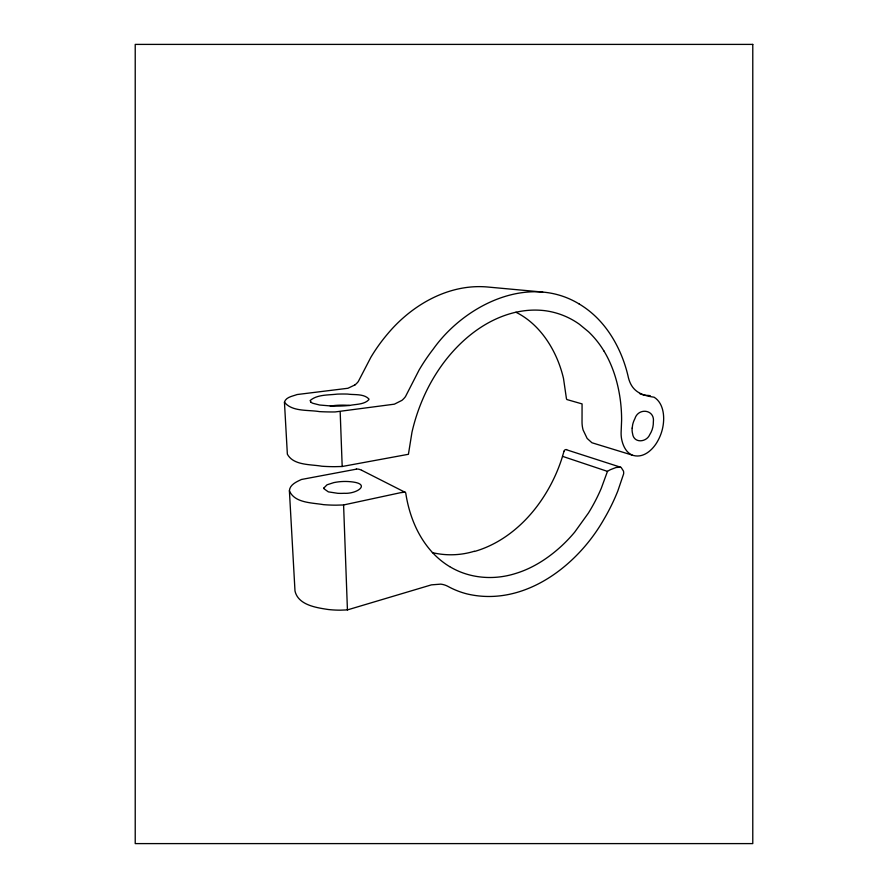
<?xml version="1.0" encoding="UTF-8"?>
<svg xmlns="http://www.w3.org/2000/svg" width="888" height="888" viewBox="0 0 888 888"><rect width="100%" height="100%" fill="white"/><g stroke="black" fill="none" stroke-linecap="round" stroke-linejoin="round"><path stroke-width="1.33" d="M579.098 303.929A92.852 92.852 0 0 1 597.646 318.526C608.114 329.171 616.017 342.146 621.655 355.921A136.153 136.153 0 0 1 627.894 375.413C630.824 390.254 639.338 395.116 654.09 397.202C661.838 401.987 664.024 411.954 663.625 420.468A46.065 46.065 0 0 1 657.897 440.703C653.335 449.273 644.044 458.252 633.544 455.511L591.919 442.746L587.135 438.417L583.094 429.959A29.759 29.759 0 0 1 582.029 421.789L582.073 403.907L566.877 399.545A3.308 3.308 0 0 1 566.322 397.846L563.514 378.521A119.17 119.17 0 0 0 557.409 359.596C549.15 339.971 535.298 321.822 515.906 312.221C486.147 319.003 461.094 339.272 443.179 363.403A177.922 177.922 0 0 0 422.688 399.311A191.653 191.653 0 0 0 411.965 432.278L408.425 454.29L342.18 466.5L334.687 466.677A181.085 181.085 0 0 1 321.845 466.222C310.622 464.224 293.473 465.601 287.357 454.168L284.449 402.209C285.825 397.014 292.774 396.203 297.114 394.538L347.93 388.267L354.989 384.893M563.969 451.415L561.782 458.719A163.192 163.192 0 0 1 540.681 501.276C524.675 524.386 501.776 543.667 474.425 551.492M620.39 467.177L616.006 467.521L610.422 469.674A28.66 28.66 0 0 0 607.47 471.373L601.298 488.256A183.239 183.239 0 0 1 588.411 513.064L574.736 532.079A148.918 148.918 0 0 1 562.137 545.443C548.884 557.764 533.344 568.043 515.939 573.382A86.258 86.258 0 0 1 494.76 577.366C479.098 578.299 463.07 574.791 449.65 566.566M356.366 469.164L301.465 479.476C296.625 481.751 289.766 484.637 289.399 490.798L294.994 590.986C298.157 605.039 316.128 607.636 328.116 609.49A107.204 107.204 0 0 0 340.326 610.167L347.43 609.901L431.424 584.859L440.781 584.138A20.513 20.513 0 0 1 447.041 585.936L448.029 586.435A81.785 81.785 0 0 0 466.733 593.85C523.243 607.414 577.045 566.444 603.785 519.513A205.339 205.339 0 0 0 617.837 490.931L623.62 473.892A9.402 9.402 0 0 0 623.487 471.106L621.112 467.388L566.833 449.883M401.776 492.429L343.589 504.961L336.197 505.161A153.58 153.58 0 0 1 323.521 504.65C312.188 502.675 294.583 503.152 289.399 490.798M330.269 406.016L335.242 405.439A86.114 86.114 0 0 1 347.83 405.305L349.539 405.45M284.449 402.209C292.074 411.932 308.225 409.69 319.447 411.61A238.65 238.65 0 0 0 335.131 411.943L394.372 404.173L401.898 400.377A21.956 21.956 0 0 0 405.461 396.625L419.147 369.919A197.258 197.258 0 0 1 433.255 349.084C464.502 305.128 528.482 273.238 579.087 303.929M542.69 292.063L487.545 287.002C448.817 283.516 411.732 304.939 387.545 333.999A173.016 173.016 0 0 0 370.862 357.298L358.308 381.518A19.514 19.514 0 0 1 354.989 384.893M562.526 456.343L607.481 471.384M632.134 455.078C625.885 452.325 622.843 445.388 621.611 439.049A32.234 32.234 0 0 1 621.112 432.534L621.611 420.246A152.581 152.581 0 0 0 620.268 399.622C617.937 382.573 612.831 365.734 603.918 350.938M361.66 470.252L405.095 492.296A1.243 1.243 0 0 1 405.772 493.195C409.068 514.829 417.449 536.23 432.423 552.48A79.132 79.132 0 0 0 449.628 566.6M310.955 402.164L310.123 400.566C317.205 394.361 328.26 395.227 337.163 394.128A147.841 147.841 0 0 1 347.541 394.072C354.379 395.082 363.636 393.517 368.853 398.912A1.265 1.265 0 0 1 368.842 399.711C364.169 404.662 356.077 404.096 349.828 405.405A124.686 124.686 0 0 1 340.87 406.027A139.483 139.483 0 0 1 331.724 406.038L319.636 405.017L313.031 403.341A7.914 7.914 0 0 1 310.933 402.197M340.182 411.821L342.191 466.5M343.589 504.961L347.43 609.901M474.347 551.248A80.131 80.131 0 0 1 432.389 552.636M563.913 451.37A2.32 2.32 0 0 1 566.6 449.583M356.354 469.019A10.112 10.112 0 0 1 361.638 470.296M515.917 312.276A84.005 84.005 0 0 1 544.244 310.6A76.301 76.301 0 0 1 579.442 324.298L588.578 331.812A93.173 93.173 0 0 1 603.895 350.949M639.504 393.495A18.881 18.881 0 0 0 647.774 395.415A13.531 13.531 0 0 1 650.294 395.748M401.987 492.651A4.473 4.473 0 0 1 405.128 492.163M323.898 487.978L323.898 488.267A1.832 1.832 0 0 0 323.976 488.755L328.338 491.863L337.762 493.306A61.616 61.616 0 0 0 344.167 493.284C357.198 494.128 371.795 483.671 350.738 481.74A55.833 55.833 0 0 0 333.833 482.606L327.028 484.804L323.898 487.978M632.178 428.116L632.101 429.248A16.017 16.017 0 0 0 632.567 433.588C633.677 443.6 646.486 442.468 649.761 434.621A22.722 22.722 0 0 0 653.357 421.822C655 409.424 638.283 407.381 634.887 418.703A23.987 23.987 0 0 0 632.678 424.608L632.178 428.116M752.78 44.4L135.22 44.4L135.22 843.6L752.78 843.6L752.78 44.4"/></g></svg>
